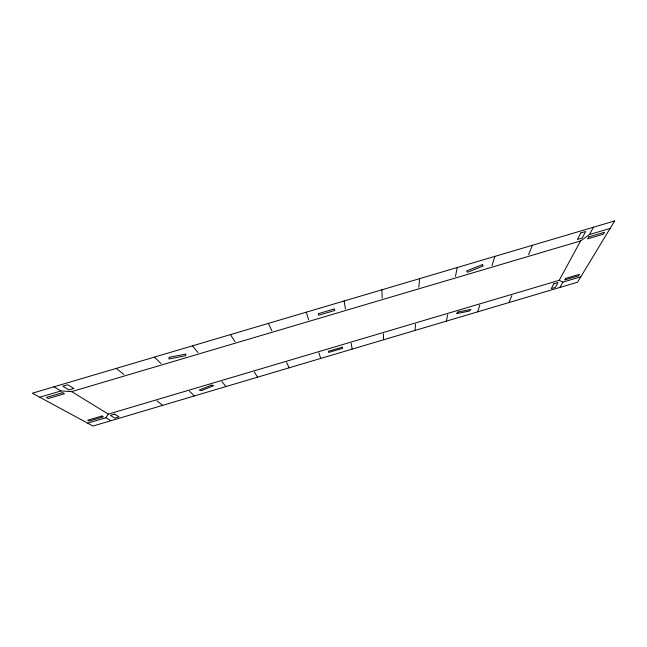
<?xml version="1.0" encoding="UTF-8"?>
<svg xmlns="http://www.w3.org/2000/svg" width="647" height="647" viewBox="0 0 647 647"><rect width="100%" height="100%" fill="white"/><g stroke="black" fill="none" stroke-linecap="round" stroke-linejoin="round"><path stroke-width="0.97" d="M415.01 330.447L415.56 324.196M418.852 287.211L419.612 278.647M446.373 321.138L447.684 314.66M455.464 276.366L457.267 267.51M477.696 311.838L479.767 305.141M492.035 265.545L494.866 256.382M508.979 302.553L511.809 295.639M528.542 254.74L532.416 245.278M87.628 423.17L105.914 417.744L108.324 414.104L559.21 280.321L580.585 240.943L589.409 234.554L610.121 228.423M559.898 287.438L562.858 282.132L580.796 276.811M589.409 234.554L593.509 227.202M39.758 397.226L60.931 390.958L71.647 391.605L580.585 240.943M559.21 280.321L562.858 282.132M53.976 386.817L60.931 390.958M105.914 417.744L110.912 420.72M71.647 391.605L108.324 414.104M116.258 368.386L123.933 374.5M157.059 400.897L162.656 405.362M154.382 357.112L160.99 363.533M189.522 391.265L194.343 395.956M192.442 345.854L197.99 352.583M221.937 381.649L225.981 386.558M230.445 334.604L234.934 341.648M254.311 372.041L257.587 377.177M268.4 323.379L271.829 330.73M286.645 362.449L289.152 367.811M306.282 312.169L308.668 319.82M318.939 352.866L320.677 358.454M344.115 300.984L345.449 308.934M351.192 343.298L352.162 349.105M381.892 289.807L382.175 298.065M383.396 333.739L383.606 339.772M169.199 357.33L168.932 358.996L185.543 355.721L185.899 354.046L169.199 357.33M553.84 283.782L551.284 288.602L555.377 287.389L557.997 282.553L553.84 283.782M580.869 232.92L577.391 239.471L582.146 238.064L585.713 231.489L580.869 232.92M565.494 278.461L564.653 279.957L578.539 275.832L579.445 274.32L565.494 278.461M588.746 236.915L587.67 238.84L603.4 234.182L604.565 232.233L588.746 236.915M614.65 220.95L577.528 282.205L92.95 426.049L32.35 393.214L614.65 220.95M458.044 312.008L456.491 313.641L469.35 311.053L470.951 309.412L458.044 312.008M482.266 264.688L466.495 271.004L467.538 272.258L483.228 265.974L482.266 264.688M211.666 385.119L199.179 390.06L201.322 390.602L213.761 385.677L211.666 385.119M334.742 310.471L318.656 315.235L318.243 313.698L334.418 308.918L334.742 310.471M73.823 388.515L68.962 389.955L62.832 386.194L67.781 384.73L73.823 388.515M62.589 392.664L46.422 397.444L48.331 398.503L64.409 393.748L62.589 392.664M101.927 416.005L87.693 420.226L89.181 421.043L103.342 416.846L101.927 416.005M114.632 414.12L110.394 415.374L114.891 418.132L119.064 416.894L114.632 414.12M342.32 347.172L328.369 351.313L328.676 352.453L342.562 348.329L342.32 347.172"/></g></svg>
